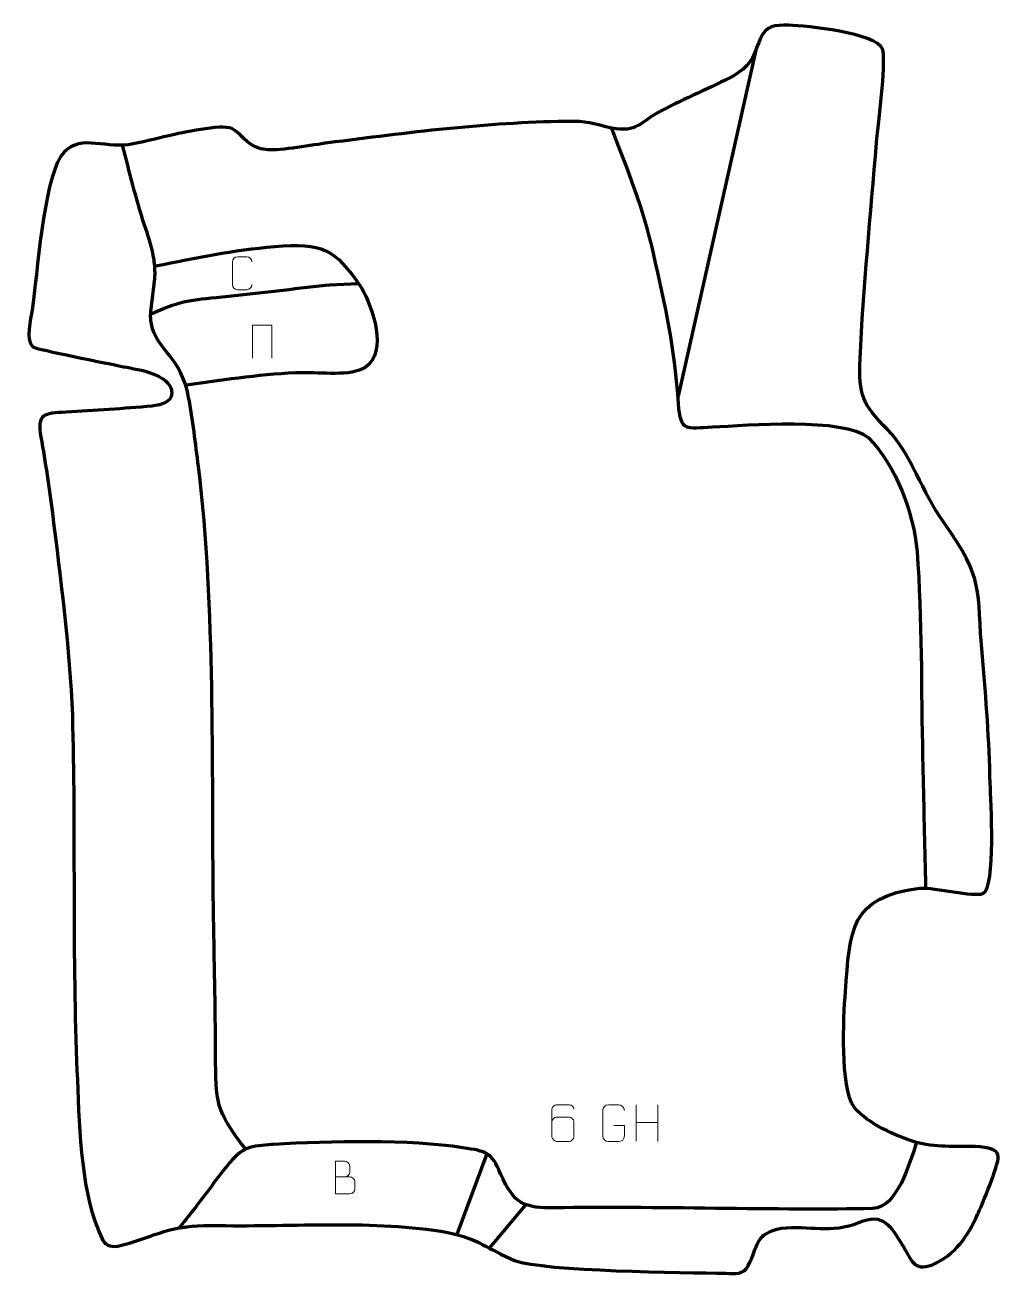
# Model space of a CAD drawing. Header units: millimetres. Extents: x -564 to 99, y -57 to 794.
import ezdxf

# ---------------------------------------------------------------- set-up
doc = ezdxf.new("R2010")
doc.units = ezdxf.units.MM
doc.header["$MEASUREMENT"] = 0
doc.layers.add('layer 2', color=7, linetype='Continuous')
doc.layers.add('layer 3', color=7, linetype='Continuous')

msp = doc.modelspace()

# ---------------------------------------------------------------- linework, layer by layer
at = {"layer": 'layer 2', "color": 142, "lineweight": 158}
for points in [[(-119.0217, 541.4197), (-119.0217, 541.4197), (-65.694, 778.9875), (-65.694, 778.9875)], [(-249.612, 25.6799), (-249.612, 25.6799), (-269.983, -29.4157), (-269.983, -29.4157)], [(-223.1003, -8.9388), (-223.1003, -8.9388), (-247.9497, -38.5542), (-247.9497, -38.5542)]]:
    msp.add_open_spline(points, degree=3, dxfattribs=at)
for points, knots in [([(-164.6845, 724.0413), (-153.3756, 694.2967), (-143.5724, 670.3001), (-136.4268, 638.8807), (-136.4268, 638.8807), (-128.0547, 603.1233), (-121.7398, 573.1793), (-119.2541, 536.2919), (-119.2541, 536.2919), (-117.9438, 516.8477), (-113.9694, 519.7024), (-95.8464, 520.5529), (-95.8464, 520.5529), (-72.8718, 521.6013), (-6.3529, 527.4312), (10.3511, 513.0851), (10.3511, 513.0851), (28.9953, 494.4721), (41.2144, 461.701), (43.3534, 435.7255), (43.3534, 435.7255), (46.8403, 389.512), (46.0703, 341.5499), (47.1388, 295.0458), (47.1388, 295.0458), (47.7023, 270.5234), (48.2641, 246.0012), (48.827, 221.4789), (48.827, 221.4789), (48.9419, 216.4745), (49.0568, 211.47), (49.1717, 206.4657)], [0, 0, 0, 0, 0.11111111, 0.11111111, 0.11111111, 0.11111111, 0.22222222, 0.22222222, 0.22222222, 0.22222222, 0.33333333, 0.33333333, 0.33333333, 0.33333333, 0.44444444, 0.44444444, 0.44444444, 0.44444444, 0.55555556, 0.55555556, 0.55555556, 0.55555556, 0.66666667, 0.66666667, 0.66666667, 0.66666667, 0.77777778, 0.77777778, 0.77777778, 0.77777778, 1, 1, 1, 1]), ([(-413.8027, 28.6951), (-434.8595, 55.9667), (-433.991, 60.1133), (-434.3404, 93.7532), (-434.3404, 93.7532), (-434.4841, 106.3274), (-434.4421, 118.895), (-434.66, 131.4703), (-434.66, 131.4703), (-435.0372, 152.0059), (-435.4795, 172.5383), (-435.7672, 193.0756), (-435.7672, 193.0756), (-437.1077, 292.0065), (-434.1372, 395.5528), (-445.964, 493.4689), (-445.964, 493.4689), (-447.8541, 509.2963), (-449.9656, 524.9873), (-452.677, 540.699), (-452.677, 540.699), (-457.6645, 568.5423), (-474.1649, 572.034), (-478.0555, 590.7186), (-478.0555, 590.7186), (-478.3562, 592.3935), (-478.4497, 593.7738), (-478.5594, 595.4618), (-478.5594, 595.4618), (-478.3331, 605.4093), (-475.7718, 615.3455), (-475.5613, 625.5909), (-475.5613, 625.5909), (-475.545, 629.7143), (-476.0012, 633.6686), (-476.7569, 637.5427), (-476.7569, 637.5427), (-478.1021, 644.4379), (-480.3941, 651.0806), (-482.6657, 657.97), (-482.6657, 657.97), (-488.5081, 675.688), (-492.9319, 694.2558), (-497.7293, 712.2872)], [0, 0, 0, 0, 0.08333333, 0.08333333, 0.08333333, 0.08333333, 0.16666667, 0.16666667, 0.16666667, 0.16666667, 0.25, 0.25, 0.25, 0.25, 0.33333333, 0.33333333, 0.33333333, 0.33333333, 0.41666667, 0.41666667, 0.41666667, 0.41666667, 0.5, 0.5, 0.5, 0.5, 0.58333333, 0.58333333, 0.58333333, 0.58333333, 0.66666667, 0.66666667, 0.66666667, 0.66666667, 0.75, 0.75, 0.75, 0.75, 0.83333333, 0.83333333, 0.83333333, 0.83333333, 1, 1, 1, 1]), ([(-475.1636, 630.1397), (-446.9603, 635.6993), (-423.0033, 640.9594), (-394.068, 643.3117), (-394.068, 643.3117), (-361.2449, 645.8014), (-353.9593, 642.7006), (-334.9043, 615.2669), (-334.9043, 615.2669), (-327.6422, 602.136), (-316.5332, 571.7478), (-332.413, 561.0424), (-332.413, 561.0424), (-341.7792, 554.7282), (-363.3481, 557.6687), (-375.0089, 557.4436), (-375.0089, 557.4436), (-401.2165, 556.8505), (-426.6167, 552.6412), (-452.5186, 549.1832), (-452.5186, 549.1832), (-452.5186, 549.1832), (-454.0047, 548.9873), (-454.0047, 548.9873)], [0, 0, 0, 0, 0.14285714, 0.14285714, 0.14285714, 0.14285714, 0.28571429, 0.28571429, 0.28571429, 0.28571429, 0.42857143, 0.42857143, 0.42857143, 0.42857143, 0.57142857, 0.57142857, 0.57142857, 0.57142857, 0.71428571, 0.71428571, 0.71428571, 0.71428571, 1, 1, 1, 1]), ([(-478.1321, 597.5798), (-455.2867, 607.9998), (-449.7037, 606.8661), (-425.3505, 609.5561), (-425.3505, 609.5561), (-403.3874, 611.9822), (-381.4312, 614.5026), (-359.4754, 616.9954), (-359.4754, 616.9954), (-359.4754, 616.9954), (-356.4814, 617.3354), (-356.4814, 617.3354), (-356.4814, 617.3354), (-356.4814, 617.3354), (-337.2706, 618.2549), (-337.2706, 618.2549)], [0, 0, 0, 0, 0.2, 0.2, 0.2, 0.2, 0.4, 0.4, 0.4, 0.4, 0.6, 0.6, 0.6, 0.6, 1, 1, 1, 1]), ([(43.0082, 33.3133), (38.2579, 19.7389), (30.1266, -11.2088), (13.0752, -11.6306), (13.0752, -11.6306), (-46.6801, -13.1087), (-140.8244, -10.0401), (-202.5586, -11.1888), (-202.5586, -11.1888), (-224.2846, -11.593), (-231.1139, -8.5961), (-240.2524, 11.9576), (-240.2524, 11.9576), (-246.5702, 27.0476), (-249.7456, 27.1764), (-265.9222, 29.7314), (-265.9222, 29.7314), (-302.1295, 35.4502), (-356.6507, 34.2383), (-394.6108, 32.0198), (-394.6108, 32.0198), (-399.4895, 31.716), (-406.2547, 31.275), (-410.9275, 29.8839), (-410.9275, 29.8839), (-416.1775, 28.1795), (-419.3154, 25.5151), (-422.9674, 21.4964), (-422.9674, 21.4964), (-431.4571, 11.6586), (-439.8893, -0.4254), (-448.0977, -10.8652), (-448.0977, -10.8652), (-451.4636, -15.1465), (-454.8297, -19.4273), (-458.2029, -23.7029), (-458.2029, -23.7029), (-458.2029, -23.7029), (-459.124, -24.8692), (-459.124, -24.8692)], [0, 0, 0, 0, 0.09090909, 0.09090909, 0.09090909, 0.09090909, 0.18181818, 0.18181818, 0.18181818, 0.18181818, 0.27272727, 0.27272727, 0.27272727, 0.27272727, 0.36363636, 0.36363636, 0.36363636, 0.36363636, 0.45454545, 0.45454545, 0.45454545, 0.45454545, 0.54545455, 0.54545455, 0.54545455, 0.54545455, 0.63636364, 0.63636364, 0.63636364, 0.63636364, 0.72727273, 0.72727273, 0.72727273, 0.72727273, 0.81818182, 0.81818182, 0.81818182, 0.81818182, 1, 1, 1, 1])]:
    msp.add_open_spline(points, degree=3, knots=knots, dxfattribs=at)
at = {"layer": 'layer 2', "color": 250, "lineweight": 9}
for points, knots in [([(-409.5844, 617.3834), (-409.7096, 615.3024), (-411.2118, 613.9772), (-413.1355, 613.9675), (-413.1355, 613.9675), (-415.2241, 613.9678), (-417.3127, 613.9678), (-419.401, 613.9675), (-419.401, 613.9675), (-421.1252, 613.8731), (-422.8916, 615.561), (-422.8816, 617.3678), (-422.8816, 617.3678), (-422.8812, 622.536), (-422.8812, 627.7037), (-422.8816, 632.8711), (-422.8816, 632.8711), (-422.8778, 634.7862), (-421.3133, 636.3261), (-419.3854, 636.314), (-419.3854, 636.314), (-417.3024, 636.314), (-415.2189, 636.314), (-413.1355, 636.314), (-413.1355, 636.314), (-411.392, 636.3458), (-409.6083, 635.0099), (-409.5844, 632.8265)], [0, 0, 0, 0, 0.125, 0.125, 0.125, 0.125, 0.25, 0.25, 0.25, 0.25, 0.375, 0.375, 0.375, 0.375, 0.5, 0.5, 0.5, 0.5, 0.625, 0.625, 0.625, 0.625, 0.75, 0.75, 0.75, 0.75, 1, 1, 1, 1]), ([(-409.243, 567.3973), (-409.243, 567.3973), (-409.243, 589.7476), (-409.243, 589.7476), (-409.243, 589.7476), (-409.243, 589.7476), (-396.1247, 589.7476), (-396.1247, 589.7476), (-396.1247, 589.7476), (-396.1247, 589.7476), (-396.1247, 567.3973), (-396.1247, 567.3973)], [0, 0, 0, 0, 0.25, 0.25, 0.25, 0.25, 0.5, 0.5, 0.5, 0.5, 1, 1, 1, 1]), ([(-190.409, 56.0688), (-190.4331, 57.4083), (-191.7893, 59.0615), (-193.3612, 59.0272), (-193.3612, 59.0272), (-196.346, 59.0269), (-199.3312, 59.0269), (-202.3166, 59.0272), (-202.3166, 59.0272), (-203.5357, 59.0421), (-205.2639, 57.6045), (-205.2689, 56.0688), (-205.2689, 56.0688), (-205.2686, 49.7083), (-205.2686, 43.3475), (-205.2689, 36.9868), (-205.2689, 36.9868), (-205.2642, 35.8239), (-203.5357, 34.0528), (-202.3166, 34.0284), (-202.3166, 34.0284), (-199.3312, 34.0287), (-196.346, 34.0287), (-193.3612, 34.0284), (-193.3612, 34.0284), (-192.0831, 34.0722), (-190.4134, 35.6867), (-190.409, 36.9868), (-190.409, 36.9868), (-190.409, 40.5701), (-190.409, 44.1532), (-190.409, 47.7359), (-190.409, 47.7359), (-190.4475, 49.2141), (-192.0302, 50.647), (-193.3612, 50.645), (-193.3612, 50.645), (-196.346, 50.6453), (-199.3312, 50.6453), (-202.3166, 50.645), (-202.3166, 50.645), (-203.6461, 50.65), (-205.2891, 49.1427), (-205.2474, 47.7142)], [0, 0, 0, 0, 0.08333333, 0.08333333, 0.08333333, 0.08333333, 0.16666667, 0.16666667, 0.16666667, 0.16666667, 0.25, 0.25, 0.25, 0.25, 0.33333333, 0.33333333, 0.33333333, 0.33333333, 0.41666667, 0.41666667, 0.41666667, 0.41666667, 0.5, 0.5, 0.5, 0.5, 0.58333333, 0.58333333, 0.58333333, 0.58333333, 0.66666667, 0.66666667, 0.66666667, 0.66666667, 0.75, 0.75, 0.75, 0.75, 0.83333333, 0.83333333, 0.83333333, 0.83333333, 1, 1, 1, 1]), ([(-163.0215, 44.9494), (-163.0215, 44.9494), (-155.8534, 44.9494), (-155.8534, 44.9494), (-155.8534, 44.9494), (-155.8534, 44.9494), (-155.8534, 37.7813), (-155.8534, 37.7813), (-155.8534, 37.7813), (-155.9931, 35.4579), (-157.6703, 33.9783), (-159.8181, 33.9675), (-159.8181, 33.9675), (-162.1499, 33.9679), (-164.4819, 33.9679), (-166.8134, 33.9675), (-166.8134, 33.9675), (-168.7383, 33.8621), (-170.7105, 35.7466), (-170.6993, 37.7639), (-170.6993, 37.7639), (-170.6989, 43.534), (-170.6989, 49.3037), (-170.6993, 55.073), (-170.6993, 55.073), (-170.6951, 57.2111), (-168.9483, 58.9303), (-166.796, 58.9169), (-166.796, 58.9169), (-164.4703, 58.9169), (-162.1442, 58.9169), (-159.8181, 58.9169), (-159.8181, 58.9169), (-157.8714, 58.9523), (-155.88, 57.4608), (-155.8534, 55.0231)], [0, 0, 0, 0, 0.1, 0.1, 0.1, 0.1, 0.2, 0.2, 0.2, 0.2, 0.3, 0.3, 0.3, 0.3, 0.4, 0.4, 0.4, 0.4, 0.5, 0.5, 0.5, 0.5, 0.6, 0.6, 0.6, 0.6, 0.7, 0.7, 0.7, 0.7, 0.8, 0.8, 0.8, 0.8, 1, 1, 1, 1]), ([(-352.7718, 9.8949), (-349.5128, 9.8953), (-346.2534, 9.8953), (-342.9937, 9.8949), (-342.9937, 9.8949), (-341.2244, 9.8794), (-339.5015, 8.3244), (-339.5015, 6.4886), (-339.5015, 6.4886), (-339.5018, 5.4778), (-339.5018, 2.7465), (-339.5015, 1.7354), (-339.5015, 1.7354), (-339.4856, 0.0713), (-340.8669, -1.7325), (-342.9463, -1.7173), (-342.9463, -1.7173), (-346.2063, -1.717), (-349.466, -1.717), (-352.7253, -1.7173), (-352.7253, -1.7173), (-352.7253, 5.7331), (-352.7253, 13.1832), (-352.7253, 20.633), (-352.7253, 20.633), (-350.5992, 20.633), (-348.4728, 20.633), (-346.3463, 20.633), (-346.3463, 20.633), (-344.8408, 20.6488), (-342.9628, 18.9376), (-342.9469, 17.1799), (-342.9469, 17.1799), (-342.9473, 15.3293), (-342.9473, 15.1986), (-342.9469, 13.3477), (-342.9469, 13.3477), (-342.9315, 11.4971), (-344.5924, 9.8794), (-346.3928, 9.8949)], [0, 0, 0, 0, 0.09090909, 0.09090909, 0.09090909, 0.09090909, 0.18181818, 0.18181818, 0.18181818, 0.18181818, 0.27272727, 0.27272727, 0.27272727, 0.27272727, 0.36363636, 0.36363636, 0.36363636, 0.36363636, 0.45454545, 0.45454545, 0.45454545, 0.45454545, 0.54545455, 0.54545455, 0.54545455, 0.54545455, 0.63636364, 0.63636364, 0.63636364, 0.63636364, 0.72727273, 0.72727273, 0.72727273, 0.72727273, 0.81818182, 0.81818182, 0.81818182, 0.81818182, 1, 1, 1, 1])]:
    msp.add_open_spline(points, degree=3, knots=knots, dxfattribs=at)
for points in [[(-147.8389, 58.9169), (-147.8389, 58.9169), (-147.8389, 34.1394), (-147.8389, 34.1394)], [(-133.1956, 58.9169), (-133.1956, 58.9169), (-133.1956, 33.9634), (-133.1956, 33.9634)], [(-147.8389, 47.0346), (-147.8389, 47.0346), (-133.1956, 47.035), (-133.1956, 47.035)]]:
    msp.add_open_spline(points, degree=3, dxfattribs=at)
at = {"layer": 'layer 3', "color": 242, "lineweight": 158}
msp.add_open_spline([(-423.1973, 723.7184), (-413.1695, 717.5855), (-413.0543, 710.4535), (-398.6536, 709.1709), (-398.6536, 709.1709), (-390.5599, 708.4502), (-367.4505, 712.5862), (-357.7749, 713.8897), (-357.7749, 713.8897), (-304.5099, 720.7724), (-249.5953, 727.7777), (-195.8853, 728.5369), (-195.8853, 728.5369), (-180.6687, 728.752), (-178.5973, 727.2066), (-164.6845, 724.0413), (-164.6845, 724.0413), (-147.4784, 720.5487), (-145.1286, 728.1739), (-130.8942, 735.8319), (-130.8942, 735.8319), (-114.538, 744.3687), (-97.3008, 751.1901), (-81.1212, 759.8736), (-81.1212, 759.8736), (-68.6818, 767.5189), (-68.5068, 772.4474), (-63.5014, 784.4998), (-63.5014, 784.4998), (-59.5106, 794.1088), (-53.645, 794.1727), (-43.8672, 793.9697), (-43.8672, 793.9697), (-31.8006, 793.5255), (14.8177, 789.2153), (20.0947, 777.4776), (20.0947, 777.4776), (22.2717, 763.9165), (17.0188, 729.8028), (15.7507, 713.9118), (15.7507, 713.9118), (11.8517, 665.2277), (6.7437, 615.5042), (4.5321, 566.8125), (4.5321, 566.8125), (3.594, 541.6674), (5.9199, 536.606), (23.2437, 518.8129), (23.2437, 518.8129), (39.2424, 502.3808), (47.1494, 475.4907), (61.0819, 456.0603), (61.0819, 456.0603), (90.1716, 414.9075), (83.4574, 411.6171), (87.8434, 364.052), (87.8434, 364.052), (90.5508, 334.6241), (92.3906, 307.2833), (93.1529, 277.7136), (93.1529, 277.7136), (93.5878, 266.6533), (97.1697, 206.97), (88.2353, 202.7962), (88.2353, 202.7962), (81.2705, 200.3862), (56.1656, 207.0408), (45.1201, 206.5326), (45.1201, 206.5326), (-2.796, 200.433), (-2.2183, 177.6458), (-5.4655, 135.8026), (-5.4655, 135.8026), (-6.6521, 118.0858), (-9.2245, 71.3031), (0.505, 57.3471), (0.505, 57.3471), (10.218, 45.5543), (28.7016, 38.0526), (43.0082, 33.3133), (43.0082, 33.3133), (60.9059, 29.031), (69.478, 31.5174), (86.248, 30.2805), (86.248, 30.2805), (95.1742, 29.6221), (98.3215, 27.2506), (98.6813, 23.5613), (98.6813, 23.5613), (99.1644, 18.6096), (87.25, -10.0547), (84.6109, -15.7258), (84.6109, -15.7258), (78.0117, -29.9059), (69.5865, -43.277), (53.8122, -49.8926), (53.8122, -49.8926), (40.6826, -54.753), (39.6706, -46.3962), (33.4434, -36.5559), (33.4434, -36.5559), (25.4243, -23.8401), (20.234, -14.0118), (3.7619, -21.1524), (3.7619, -21.1524), (-15.0064, -28.8627), (-30.1601, -22.9331), (-48.9142, -25.026), (-48.9142, -25.026), (-67.0663, -28.2432), (-64.8938, -37.5888), (-71.6159, -50.6476), (-71.6159, -50.6476), (-74.8391, -56.9094), (-80.4837, -55.8896), (-86.9585, -55.7367), (-86.9585, -55.7367), (-114.9785, -55.0504), (-209.9525, -54.6293), (-230.8282, -46.9505), (-230.8282, -46.9505), (-249.3143, -39.223), (-254.4592, -32.5494), (-276.2268, -27.9164), (-276.2268, -27.9164), (-327.0911, -19.1521), (-380.758, -24.2185), (-432.3365, -23.2065), (-432.3365, -23.2065), (-461.5266, -23.0759), (-465.751, -26.1048), (-492.3059, -35.0812), (-492.3059, -35.0812), (-510.763, -40.6386), (-510.1766, -36.5976), (-516.7615, -19.401), (-516.7615, -19.401), (-527.1352, 10.039), (-527.4959, 56.6826), (-528.9571, 88.5946), (-528.9571, 88.5946), (-531.9777, 167.282), (-529.643, 245.8072), (-531.8577, 324.3297), (-531.8577, 324.3297), (-533.7726, 369.4825), (-539.7483, 416.9498), (-545.4382, 461.8813), (-545.4382, 461.8813), (-547.6272, 479.1662), (-550.2396, 496.3422), (-553.2451, 513.5035), (-553.2451, 513.5035), (-556.1635, 529.8291), (-551.2066, 529.564), (-536.1124, 530.6068), (-536.1124, 530.6068), (-516.7331, 531.9045), (-496.9312, 532.8431), (-477.6322, 534.71), (-477.6322, 534.71), (-471.255, 535.3269), (-461.7454, 537.8902), (-464.5079, 546.5652), (-464.5079, 546.5652), (-469.1054, 557.8527), (-488.56, 559.6465), (-499.1255, 561.9729), (-499.1255, 561.9729), (-507.0557, 563.6834), (-555.9293, 573.1655), (-558.6587, 575.0387), (-558.6587, 575.0387), (-564.1, 580.22), (-560.2044, 593.566), (-559.2148, 600.293), (-559.2148, 600.293), (-555.687, 624.8999), (-551.6253, 685.9988), (-539.7487, 704.7592), (-539.7487, 704.7592), (-528.5275, 720.86), (-511.0038, 710.1077), (-493.8236, 712.6545), (-493.8236, 712.6545), (-484.695, 714.0078), (-475.2154, 716.7543), (-466.1557, 718.7897), (-466.1557, 718.7897), (-457.6296, 720.6566), (-430.9129, 726.7832), (-423.1973, 723.7184)], degree=3, knots=[0, 0, 0, 0, 0.02040816, 0.02040816, 0.02040816, 0.02040816, 0.04081633, 0.04081633, 0.04081633, 0.04081633, 0.06122449, 0.06122449, 0.06122449, 0.06122449, 0.08163265, 0.08163265, 0.08163265, 0.08163265, 0.10204082, 0.10204082, 0.10204082, 0.10204082, 0.12244898, 0.12244898, 0.12244898, 0.12244898, 0.14285714, 0.14285714, 0.14285714, 0.14285714, 0.16326531, 0.16326531, 0.16326531, 0.16326531, 0.18367347, 0.18367347, 0.18367347, 0.18367347, 0.20408163, 0.20408163, 0.20408163, 0.20408163, 0.2244898, 0.2244898, 0.2244898, 0.2244898, 0.24489796, 0.24489796, 0.24489796, 0.24489796, 0.26530612, 0.26530612, 0.26530612, 0.26530612, 0.28571429, 0.28571429, 0.28571429, 0.28571429, 0.30612245, 0.30612245, 0.30612245, 0.30612245, 0.32653061, 0.32653061, 0.32653061, 0.32653061, 0.34693878, 0.34693878, 0.34693878, 0.34693878, 0.36734694, 0.36734694, 0.36734694, 0.36734694, 0.3877551, 0.3877551, 0.3877551, 0.3877551, 0.40816327, 0.40816327, 0.40816327, 0.40816327, 0.42857143, 0.42857143, 0.42857143, 0.42857143, 0.44897959, 0.44897959, 0.44897959, 0.44897959, 0.46938776, 0.46938776, 0.46938776, 0.46938776, 0.48979592, 0.48979592, 0.48979592, 0.48979592, 0.51020408, 0.51020408, 0.51020408, 0.51020408, 0.53061224, 0.53061224, 0.53061224, 0.53061224, 0.55102041, 0.55102041, 0.55102041, 0.55102041, 0.57142857, 0.57142857, 0.57142857, 0.57142857, 0.59183673, 0.59183673, 0.59183673, 0.59183673, 0.6122449, 0.6122449, 0.6122449, 0.6122449, 0.63265306, 0.63265306, 0.63265306, 0.63265306, 0.65306122, 0.65306122, 0.65306122, 0.65306122, 0.67346939, 0.67346939, 0.67346939, 0.67346939, 0.69387755, 0.69387755, 0.69387755, 0.69387755, 0.71428571, 0.71428571, 0.71428571, 0.71428571, 0.73469388, 0.73469388, 0.73469388, 0.73469388, 0.75510204, 0.75510204, 0.75510204, 0.75510204, 0.7755102, 0.7755102, 0.7755102, 0.7755102, 0.79591837, 0.79591837, 0.79591837, 0.79591837, 0.81632653, 0.81632653, 0.81632653, 0.81632653, 0.83673469, 0.83673469, 0.83673469, 0.83673469, 0.85714286, 0.85714286, 0.85714286, 0.85714286, 0.87755102, 0.87755102, 0.87755102, 0.87755102, 0.89795918, 0.89795918, 0.89795918, 0.89795918, 0.91836735, 0.91836735, 0.91836735, 0.91836735, 0.93877551, 0.93877551, 0.93877551, 0.93877551, 0.95918367, 0.95918367, 0.95918367, 0.95918367, 1, 1, 1, 1], dxfattribs=at)

doc.saveas('drawing.dxf')
